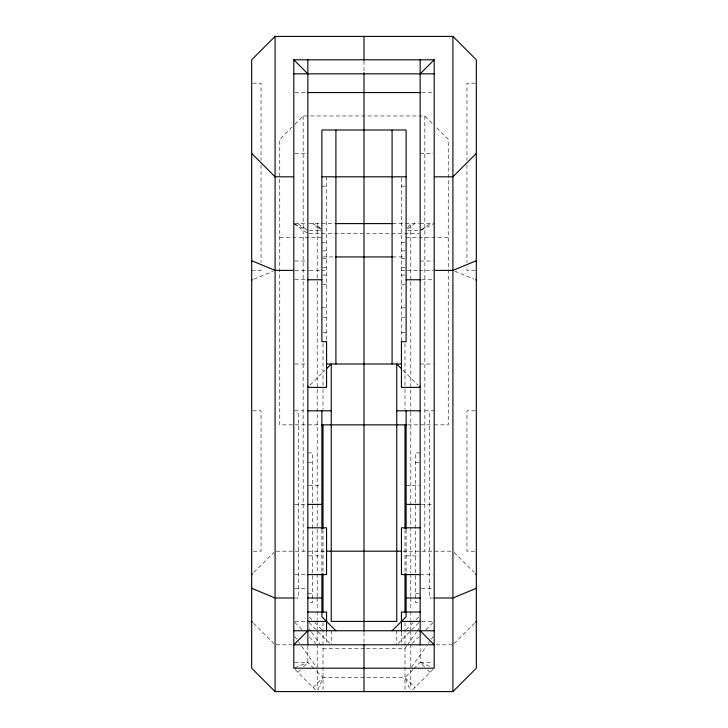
<?xml version="1.0" encoding="UTF-8"?>
<svg xmlns="http://www.w3.org/2000/svg" width="728" height="728" viewBox="0 0 728 728"><rect width="100%" height="100%" fill="white"/><g stroke="black" fill="none" stroke-linecap="round" stroke-linejoin="round"><path stroke-width="0.55" stroke-dasharray="3.64 2.73" d="M317.927 689.844L323.014 677.559L404.986 677.559L414.914 687.487M406.879 645.663L404.986 648.348L365.684 648.348M407.516 644.771L416.371 632.25M416.998 631.358L418.891 628.673M411.447 667.285L426.399 646.136M428.346 643.379L429.484 641.768M431.276 639.248L433.224 636.49M407.48 227.609L410.801 223.596L410.801 280.471M292.146 126.972L279.761 139.357L279.761 424.843L320.32 424.843M294.876 124.251L303.157 115.961L424.843 115.961L433.124 124.251M310.183 385.057L324.997 370.243M253.954 572.326L273.946 552.334M297.916 672.308L300.391 669.833M303.494 666.73L307.844 662.38L307.844 645.672M313.086 687.487L323.014 677.559L315.033 669.569M406.097 629.647L413.249 622.495M416.016 619.728L418.609 617.135M398.134 643.425L418.991 622.567M412.103 643.497L418.6 637M425.916 629.684L433.224 622.376M412.967 669.569L404.986 677.559L410.073 689.844M413.768 668.777L420.156 662.38L420.156 645.672M454.054 643.661L474.374 623.35M412.585 689.816L432.896 669.496M407.471 228.865L414.914 223.596M421.403 229.739L430.084 223.596M420.939 230.23L433.424 223.987M253.954 279.152L273.127 271.207M294.804 667.785L307.844 662.38L314.232 668.777M252.716 83.201L261.043 83.201L261.043 160.351M475.284 83.201L466.957 83.201L466.957 160.351M294.931 92.556L306.251 92.556M421.749 92.556L433.069 92.556M294.876 153.399L307.844 153.399M420.156 153.399L433.124 153.399M321.876 186.159L326.563 186.159M401.437 186.159L405.187 186.159M294.676 223.596L307.844 223.596M308.972 223.596L335.371 223.596M392.629 223.596L419.028 223.596M420.156 223.596L434.197 223.596M309.409 230.621L320.247 230.621M407.753 230.621L418.591 230.621M308.972 233.524L419.028 233.524M279.761 237.637L320.802 237.637M406.124 237.637L448.239 237.637M321.876 242.324L326.563 242.324M401.437 242.324L405.187 242.324M322.813 250.878L326.563 250.878M401.437 250.878L406.124 250.878M323.005 256.929L335.362 256.929M392.638 256.929L404.996 256.929M322.813 258.704L326.563 258.704M401.437 258.704L405.187 258.704M294.876 261.043L307.844 261.043M420.156 261.043L433.124 261.043M322.813 267.658L326.563 267.658M401.437 267.658L405.187 267.658M251.679 270.397L261.043 270.397L261.043 266.994M295.14 270.397L308.508 270.397M309.618 270.397L320.766 270.397M321.876 270.397L326.563 270.397M401.437 270.397L406.124 270.397M407.234 270.397L418.382 270.397M419.492 270.397L432.86 270.397M475.284 270.397L466.957 270.397L466.957 266.994M322.813 275.084L326.563 275.084M401.437 275.084L405.187 275.084M294.922 279.761L306.151 279.761M421.849 279.761L433.078 279.761M322.813 284.439L326.563 284.439M401.437 284.439L405.187 284.439M321.876 307.844L326.563 307.844M401.437 307.844L405.187 307.844M322.813 317.199L326.563 317.199M401.437 317.199L405.187 317.199M322.813 332.641L326.563 332.641M401.437 332.641L405.187 332.641M294.876 364L307.844 364M420.156 364L433.124 364M252.716 410.801L261.043 410.801L261.043 551.196L251.679 551.196M294.74 410.801L303.157 410.801M424.843 410.801L434.197 410.801M475.284 410.801L466.957 410.801L466.957 551.196L476.321 551.196M407.68 424.843L433.096 424.843M434.197 424.843L448.239 424.843L448.239 139.357L435.854 126.972M307.844 452.916L312.521 452.916L312.521 602.684L307.844 602.684M420.156 452.916L415.479 452.916L415.479 602.684L420.156 602.684M307.844 462.28L312.521 462.28M415.479 462.28L420.156 462.28M308.918 485.676L321.876 485.676M406.124 485.676L420.156 485.676M294.74 504.404L307.844 504.404M421.239 504.404L433.26 504.404M276.212 551.196L326.563 551.196M402.739 551.196L452.916 551.196M308.918 555.883L321.876 555.883M406.124 555.883L419.082 555.883M294.876 574.601L307.844 574.601M420.156 574.601L433.124 574.601M294.876 588.643L306.761 588.643M421.239 588.643L433.124 588.643M307.844 593.32L312.521 593.32M415.479 593.32L420.156 593.32M294.74 597.997L298.48 597.997L298.48 410.801M433.26 597.997L429.52 597.997L429.52 410.801M294.931 621.403L306.224 621.403M421.776 621.403L433.069 621.403M276.203 644.799L291.864 644.799M436.136 644.799L452.916 644.799M364.564 648.348L323.014 648.348L321.121 645.663M294.676 662.38L307.844 662.38M424.506 666.73L420.156 662.38L433.324 662.38M454.873 271.207L474.046 279.152M420.156 662.38L431.567 667.112M294.576 223.987L306.961 230.184M320.529 228.865L313.086 223.596L320.529 231.049M297.916 223.596L306.597 229.739M293.803 223.596L306.961 232.905M403.003 370.243L417.817 385.057M454.054 552.334L474.046 572.326M427.609 669.833L430.084 672.308M309.391 617.135L311.984 619.728M314.751 622.495L321.903 629.647M309.009 622.567L329.866 643.425M294.776 622.376L302.084 629.684M309.4 637L315.897 643.497M253.626 623.35L273.946 643.661M295.104 669.496L315.415 689.816M309.109 628.673L311.002 631.358M311.63 632.25L320.484 644.771M294.776 636.49L296.724 639.248M298.516 641.768L299.654 643.379M301.601 646.136L316.553 667.285M320.475 229.184L317.199 223.596L317.199 280.28M466.957 164.883L466.957 262.462M424.843 115.961L424.843 551.196M410.801 281.609L410.801 411.284M410.801 412.421L410.801 572.781M410.801 573.919L410.801 596.632M410.801 597.77L410.801 610.264M410.801 611.402L410.801 619.355M410.801 620.493L410.801 629.574M410.801 630.712L410.801 643.206M410.801 644.344L410.801 689.37M406.124 529.602L406.124 572.59M404.986 343.58L404.986 387.824M404.986 388.961L404.986 409.382M404.986 529.647L404.986 572.663M404.986 622.367L404.986 689.844M401.437 177.932L401.437 341.714M401.437 632.259L401.437 643.689M396.76 630.484L396.76 643.698M364 60.925L364 72.272M364 632.395L364 643.689M331.24 630.484L331.24 643.698M326.563 176.804L326.563 341.714M326.563 632.259L326.563 644.799M323.014 343.58L323.014 387.824M323.014 388.961L323.014 409.382M323.014 529.647L323.014 572.663M323.014 622.367L323.014 689.844M321.876 529.602L321.876 572.59M317.199 281.408L317.199 387.969M317.199 389.098L317.199 572.781M317.199 573.919L317.199 596.632M317.199 597.77L317.199 610.264M317.199 611.402L317.199 619.355M317.199 620.493L317.199 629.574M317.199 630.712L317.199 643.206M317.199 644.344L317.199 689.37M303.157 115.961L303.157 551.196M261.043 164.883L261.043 262.462"/><path stroke-width="1.09" d="M275.084 36.4L251.679 59.796L251.679 668.204L275.084 691.6L452.916 691.6L476.321 668.204L476.321 59.796L452.916 36.4L275.084 36.4L275.084 691.6M420.156 73.837L434.197 59.796L293.803 59.796L293.803 668.204L434.197 668.204L434.197 59.796M476.321 153.399L452.916 176.804L434.197 176.804M308.872 386.368L307.844 387.396L326.563 387.396L326.563 341.305M326.426 368.814L331.24 364L331.24 621.403L396.76 621.403L396.76 364L401.574 368.814M251.679 574.601L252.334 573.946M307.844 630.757L293.803 644.799L434.197 644.799L420.156 630.757M392.083 630.757L406.124 616.716L406.124 573.482M475.666 622.049L476.321 621.403M251.679 280.089L252.334 279.825M476.321 260.706L452.916 270.397L434.197 270.397M476.321 588.306L452.916 597.997L434.197 597.997M293.803 73.837L434.197 73.837M307.389 92.556L420.611 92.556M293.803 176.804L275.084 176.804L251.679 153.399M321.876 176.804L406.124 176.804M335.362 223.596L392.638 223.596M335.362 256.929L392.638 256.929M293.803 270.397L275.084 270.397L251.679 260.706M307.28 279.761L321.876 279.761M406.124 279.761L420.72 279.761M326.563 341.714L321.876 341.714L321.876 130.003L406.124 130.003L406.124 341.714L401.437 341.714M326.563 364L401.437 364M307.844 410.801L331.24 410.801M396.76 410.801L420.156 410.801M321.458 424.843L406.543 424.843M307.844 504.404L321.876 504.404M406.124 504.404L420.156 504.404M307.844 527.8L326.563 527.8L326.563 574.601L307.353 574.601M420.156 527.8L401.437 527.8L401.437 574.601L420.648 574.601M326.381 551.196L401.619 551.196M293.803 597.997L275.084 597.997L251.679 588.306M307.844 597.997L321.876 597.997M406.124 597.997L420.156 597.997M307.844 612.039L326.563 612.039L326.563 631.13M420.156 612.039L401.437 612.039L401.437 631.13M307.353 621.403L326.563 621.403M401.437 621.403L420.648 621.403M293.803 630.757L434.197 630.757M475.666 279.825L476.321 280.089M293.803 59.796L307.844 73.837M419.128 386.368L420.156 387.396L401.437 387.396L401.437 341.305M475.666 573.946L476.321 574.601M335.917 630.757L321.876 616.716L321.876 573.482M251.679 621.403L252.334 622.049M452.916 36.4L452.916 691.6M420.156 59.796L420.156 644.799M406.124 410.801L406.124 528.91M404.986 425.261L404.986 528.51M404.986 573.791L404.986 612.193M392.083 130.003L392.083 364M364 36.4L364 60.178M364 72.636L364 631.267M364 644.235L364 691.6M335.917 130.003L335.917 364M323.014 425.261L323.014 528.51M323.014 573.791L323.014 612.193M321.876 410.801L321.876 528.91M307.844 59.796L307.844 644.799"/></g></svg>
